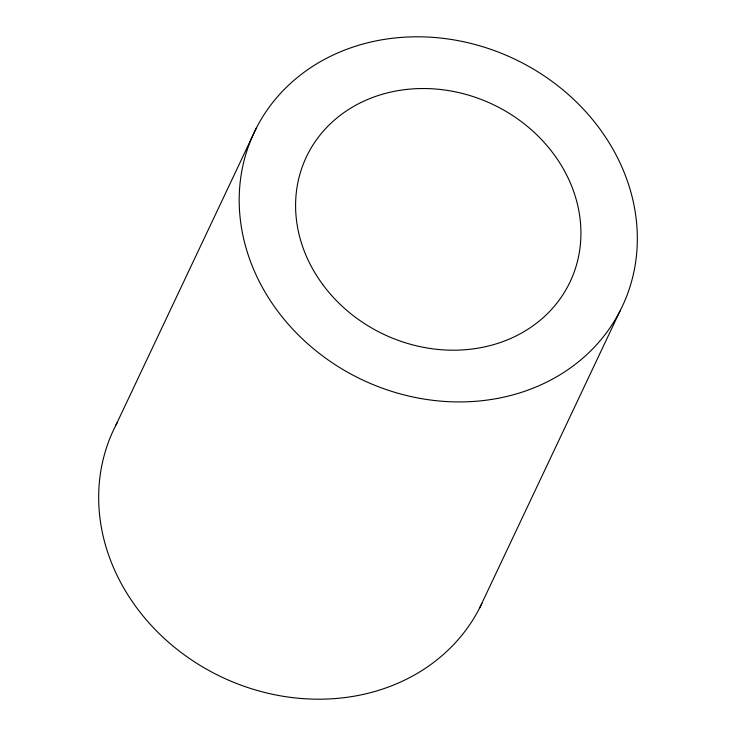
<?xml version="1.0" encoding="UTF-8"?>
<svg xmlns="http://www.w3.org/2000/svg" width="736" height="736" viewBox="0 0 736 736"><rect width="100%" height="100%" fill="white"/><g stroke="black" fill="none" stroke-linecap="round" stroke-linejoin="round"><path stroke-width="1.1" d="M116.021 424.92L256.551 127.641M479.449 608.359L619.979 311.08A203.568 177.532 25.3 0 0 417.809 36.8A203.568 177.532 25.3 0 0 277.003 310.206A203.568 177.532 25.3 0 0 619.979 311.08M481.933 603.308A203.568 177.532 25.3 0 1 218.178 675.354A203.568 177.532 25.3 0 1 117.07 422.924M322.69 284.464A145.894 127.227 25.3 0 0 568.486 285.099A145.894 127.227 25.3 0 0 423.605 88.522A145.894 127.227 25.3 0 0 322.69 284.464"/></g></svg>
